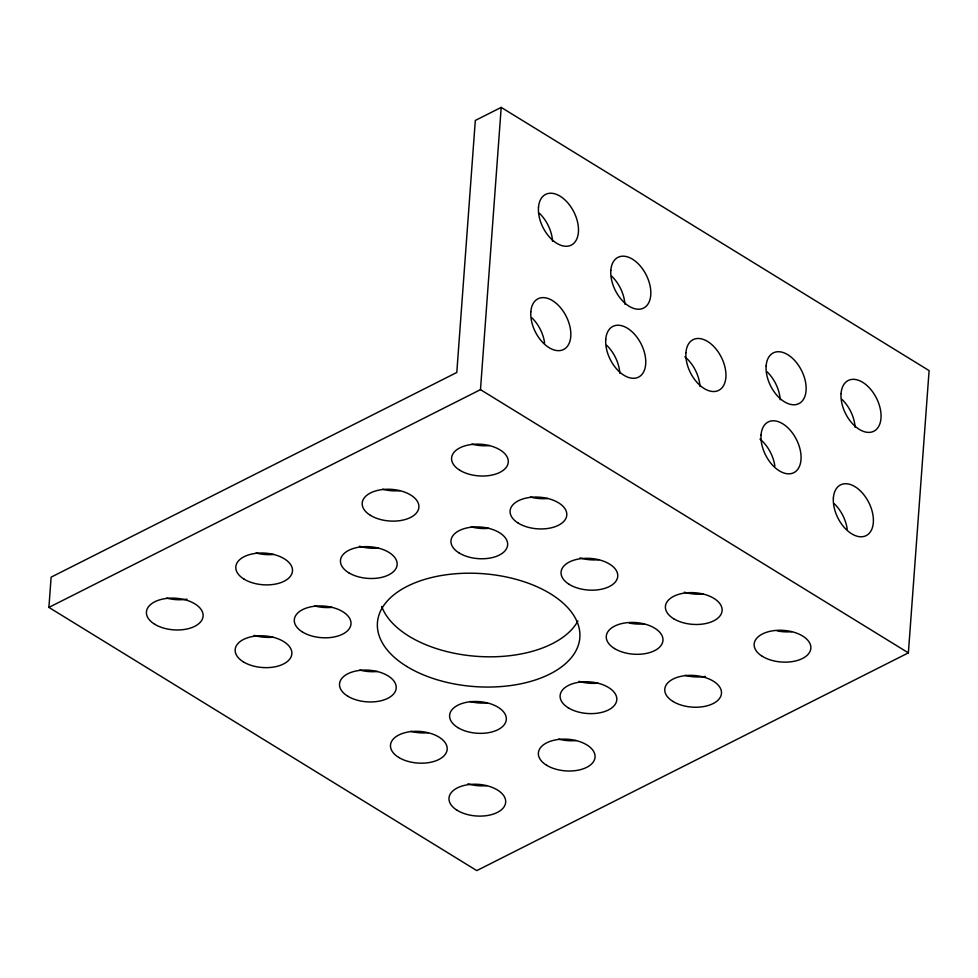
<?xml version="1.0" encoding="UTF-8"?>
<svg xmlns="http://www.w3.org/2000/svg" width="978" height="978" viewBox="0 0 978 978"><rect width="100%" height="100%" fill="white"/><g stroke="black" fill="none" stroke-linecap="round" stroke-linejoin="round"><path stroke-width="1.47" d="M48.9 607.399L51.125 577.154L456.799 372.471L475.308 120.453L501.201 107.397L929.1 370.601L908.379 652.864L476.799 870.603L48.9 607.399L480.479 389.647L908.379 652.864M480.479 389.647L501.201 107.397M377.312 671.495A28.411 15.844 4.2 0 1 359.818 670.052M487.411 702.889A28.411 15.844 4.2 0 1 469.917 701.458M597.913 683.157A28.411 15.844 4.2 0 1 579.037 681.336M644.062 623.854A28.411 15.844 4.2 0 1 629.392 623.084M598.854 559.722A28.411 15.844 4.2 0 1 579.978 557.888M488.755 528.316A28.411 15.844 4.2 0 1 471.249 526.873M378.254 548.047A28.411 15.844 4.2 0 1 359.378 546.213M400.002 490.663A28.411 15.844 4.2 0 1 382.508 489.22M705.395 676.409A28.411 15.844 4.2 0 1 685.077 675.333M547.888 498.487A28.411 15.844 4.2 0 1 530.394 497.044M703.206 594.025A28.411 15.844 4.2 0 1 684.331 592.191M791.948 631.678A28.411 15.844 4.2 0 1 777.265 630.908M489.379 445.565A28.411 15.844 4.2 0 1 471.885 444.122M187.03 599.159A28.411 15.844 4.2 0 1 166.712 598.096M486.787 785.652A28.411 15.844 4.2 0 1 467.912 783.818M332.092 607.35A28.411 15.844 4.2 0 1 314.598 605.92M577.925 620.981A101.48 56.602 4.2 0 1 476.592 656.324A101.48 56.602 4.2 0 1 381.701 606.446M576.164 740.554A28.411 15.844 4.2 0 1 558.67 739.111M273.596 554.428A28.411 15.844 4.2 0 1 256.102 552.998M428.278 732.73A28.411 15.844 4.2 0 1 410.784 731.287M272.96 637.191A28.411 15.844 4.2 0 1 254.084 635.358M834.295 503.78A28.411 17.274 63.2 0 1 847.192 529.098M531.726 317.654A28.411 17.274 63.2 0 1 544.624 342.972M767.033 371.762A28.411 17.274 63.2 0 1 780.187 399.757M611.715 276.224A28.411 17.274 63.2 0 1 624.881 304.219M606.653 345.283A28.411 17.274 63.2 0 1 619.808 373.278M759.967 439.061A28.411 17.274 63.2 0 1 774.869 466.139M539.391 213.277A28.411 17.274 63.2 0 1 552.546 241.26M841.96 399.391A28.411 17.274 63.2 0 1 855.114 427.386M684.832 356.762A28.411 17.274 63.2 0 1 699.991 386.518M243.375 661.874A28.411 15.844 4.2 0 0 290.882 657.265A28.411 15.844 4.2 0 0 256.297 635.993A28.411 15.844 4.2 0 0 243.375 661.874M398.694 757.412A28.411 15.844 4.2 0 0 446.2 752.803A28.411 15.844 4.2 0 0 411.616 731.532A28.411 15.844 4.2 0 0 398.694 757.412M244.011 579.11A28.411 15.844 4.2 0 0 291.517 574.514A28.411 15.844 4.2 0 0 256.921 553.23A28.411 15.844 4.2 0 0 244.011 579.11M546.58 765.236A28.411 15.844 4.2 0 0 594.086 760.627A28.411 15.844 4.2 0 0 559.489 739.356A28.411 15.844 4.2 0 0 546.58 765.236M406.714 666.421A101.48 56.602 4.2 0 0 576.36 649.979A101.48 56.602 4.2 0 0 452.838 573.988A101.48 56.602 4.2 0 0 406.714 666.421M302.508 632.032A28.411 15.844 4.2 0 0 350.014 627.436A28.411 15.844 4.2 0 0 315.429 606.152A28.411 15.844 4.2 0 0 302.508 632.032M457.203 810.334A28.411 15.844 4.2 0 0 504.697 805.725A28.411 15.844 4.2 0 0 470.112 784.454A28.411 15.844 4.2 0 0 457.203 810.334M154.634 624.208A28.411 15.844 4.2 0 0 202.128 619.612A28.411 15.844 4.2 0 0 167.544 598.328A28.411 15.844 4.2 0 0 154.634 624.208M459.794 470.247A28.411 15.844 4.2 0 0 507.301 465.638A28.411 15.844 4.2 0 0 472.716 444.367A28.411 15.844 4.2 0 0 459.794 470.247M762.363 656.36A28.411 15.844 4.2 0 0 809.87 651.764A28.411 15.844 4.2 0 0 775.285 630.48A28.411 15.844 4.2 0 0 762.363 656.36M673.622 618.707A28.411 15.844 4.2 0 0 721.128 614.098A28.411 15.844 4.2 0 0 686.532 592.827A28.411 15.844 4.2 0 0 673.622 618.707M518.303 523.169A28.411 15.844 4.2 0 0 565.81 518.56A28.411 15.844 4.2 0 0 531.213 497.289A28.411 15.844 4.2 0 0 518.303 523.169M672.986 701.458A28.411 15.844 4.2 0 0 720.493 696.862A28.411 15.844 4.2 0 0 685.908 675.578A28.411 15.844 4.2 0 0 672.986 701.458M370.417 515.345A28.411 15.844 4.2 0 0 417.924 510.736A28.411 15.844 4.2 0 0 383.339 489.465A28.411 15.844 4.2 0 0 370.417 515.345M833.378 497.973A28.411 17.274 63.2 0 0 861.838 536.763A28.411 17.274 63.2 0 0 864.833 496.029A28.411 17.274 63.2 0 0 833.378 497.973M530.822 311.848A28.411 17.274 63.2 0 0 559.269 350.65A28.411 17.274 63.2 0 0 562.264 309.904A28.411 17.274 63.2 0 0 530.822 311.848M766.129 365.955A28.411 17.274 63.2 0 0 794.588 404.758A28.411 17.274 63.2 0 0 797.571 364.012A28.411 17.274 63.2 0 0 766.129 365.955M610.81 270.417A28.411 17.274 63.2 0 0 639.27 309.219A28.411 17.274 63.2 0 0 642.253 268.473A28.411 17.274 63.2 0 0 610.81 270.417M605.737 339.476A28.411 17.274 63.2 0 0 634.196 378.278A28.411 17.274 63.2 0 0 637.191 337.532A28.411 17.274 63.2 0 0 605.737 339.476M761.055 435.014A28.411 17.274 63.2 0 0 789.515 473.817A28.411 17.274 63.2 0 0 792.498 433.071A28.411 17.274 63.2 0 0 761.055 435.014M538.475 207.47A28.411 17.274 63.2 0 0 566.934 246.26A28.411 17.274 63.2 0 0 569.929 205.527A28.411 17.274 63.2 0 0 538.475 207.47M841.043 393.584A28.411 17.274 63.2 0 0 869.503 432.374A28.411 17.274 63.2 0 0 872.498 391.64A28.411 17.274 63.2 0 0 841.043 393.584M685.933 352.716A28.411 17.274 63.2 0 0 714.392 391.518A28.411 17.274 63.2 0 0 717.375 350.772A28.411 17.274 63.2 0 0 685.933 352.716M348.669 572.729A28.411 15.844 4.2 0 0 396.176 568.12A28.411 15.844 4.2 0 0 361.591 546.849A28.411 15.844 4.2 0 0 348.669 572.729M459.171 552.998A28.411 15.844 4.2 0 0 506.665 548.389A28.411 15.844 4.2 0 0 472.081 527.118A28.411 15.844 4.2 0 0 459.171 552.998M569.269 584.404A28.411 15.844 4.2 0 0 616.776 579.795A28.411 15.844 4.2 0 0 582.191 558.524A28.411 15.844 4.2 0 0 569.269 584.404M614.49 648.536A28.411 15.844 4.2 0 0 661.984 643.94A28.411 15.844 4.2 0 0 627.399 622.656A28.411 15.844 4.2 0 0 614.49 648.536M568.328 707.852A28.411 15.844 4.2 0 0 615.822 703.243A28.411 15.844 4.2 0 0 581.238 681.972A28.411 15.844 4.2 0 0 568.328 707.852M457.826 727.583A28.411 15.844 4.2 0 0 505.333 722.974A28.411 15.844 4.2 0 0 470.748 701.703A28.411 15.844 4.2 0 0 457.826 727.583M347.728 696.177A28.411 15.844 4.2 0 0 395.234 691.568A28.411 15.844 4.2 0 0 360.65 670.297A28.411 15.844 4.2 0 0 347.728 696.177"/></g></svg>
